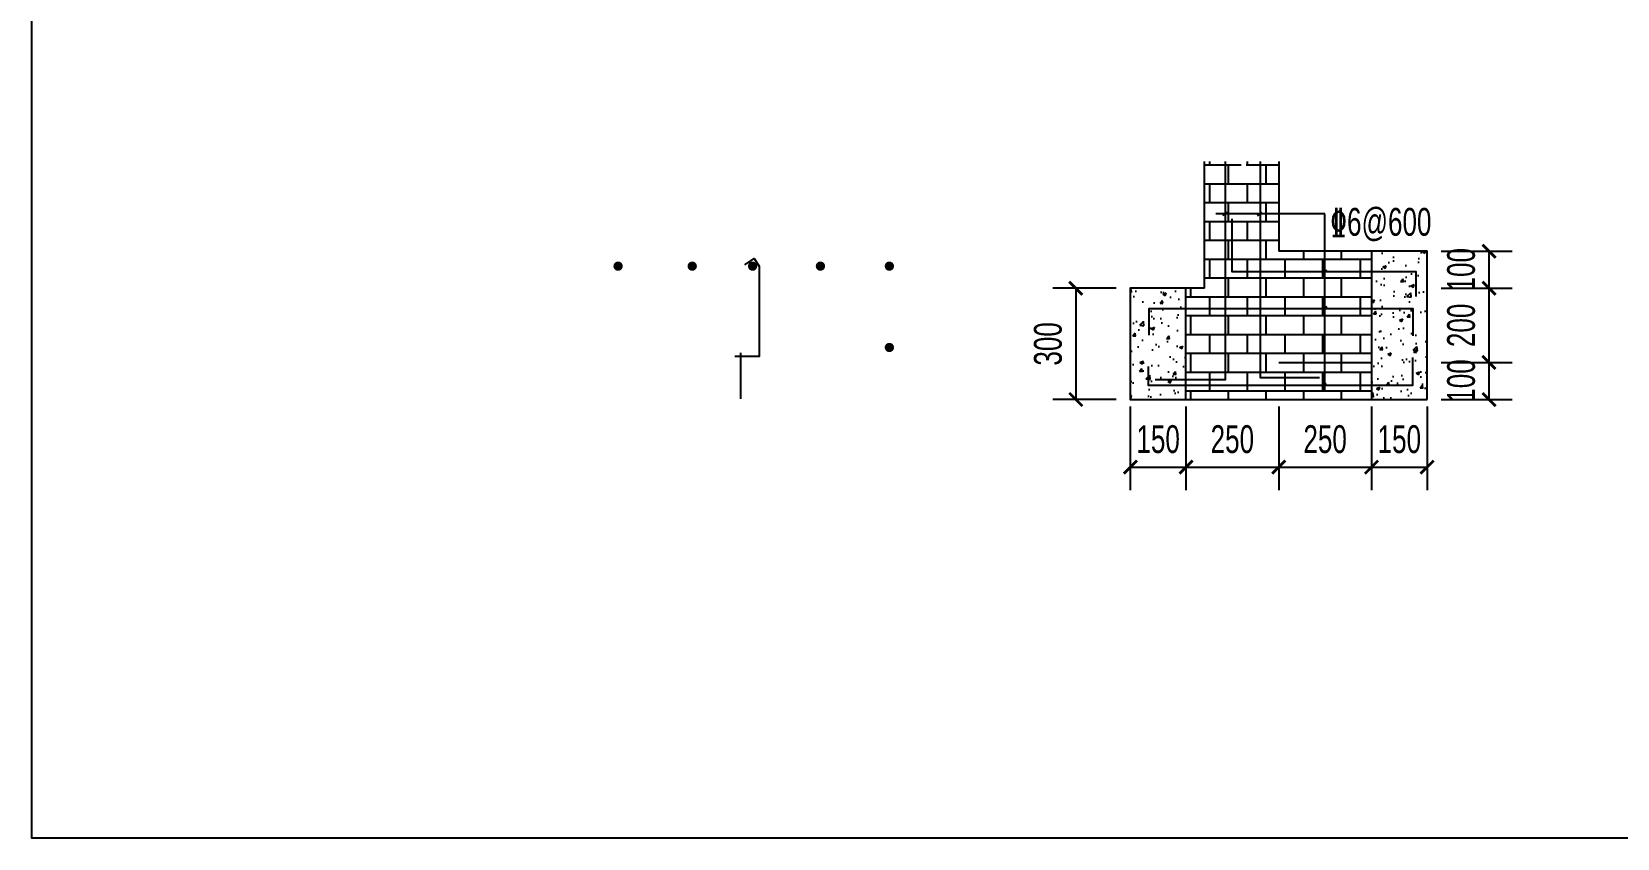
# Model space of a CAD drawing. Extents: x -173820 to 521180, y -715739 to 158231.
# Drawn here: x -14955 to 2137, y -134729 to -126030 of the extents above; entities that cross this region are included whole.
import ezdxf

# ---------------------------------------------------------------- set-up
doc = ezdxf.new("R2010")
doc.units = 0
doc.header["$LTSCALE"] = 1000
for name, color, linetype in [('JG1', 3, 'Continuous'), ('挑板', 3, 'Continuous'), ('柱', 2, 'Continuous'), ('模板线', 3, 'Continuous')]:
    doc.layers.add(name, color=color, linetype=linetype)
doc.styles.add('TEXTDIM', font='njadri_romans1.shx', dxfattribs={"width": 0.7, "bigfont": 'njadri_fhztxt.shx'})
doc.styles.add('TEXTSTEEL', font='njadri_tssdeng.shx', dxfattribs={"width": 0.7, "bigfont": 'njadri_tssdchn.shx'})
doc.dimstyles.new('DIM100', dxfattribs={"dimtxt": 300, "dimasz": 1, "dimexe": 250, "dimexo": 0, "dimgap": 150, "dimtad": 1, "dimdec": 0, "dimzin": 0, "dimdsep": 46, "dimtxsty": 'TEXTDIM', "dimblk": 'DI', "dimcen": 0, "dimclrt": 7, "dimadec": 0, "dimazin": 0, "dimtfac": 1, "dimtdec": 0, "dimtix": 1, "dimtmove": 2, "dimatfit": 3, "dimldrblk": 'DI', "dimfxl": 0, "dimtolj": 1, "dimtzin": 0, "dimarcsym": 0})

# ---------------------------------------------------------------- blocks, each defined once
blk = doc.blocks.new('DI')
at = {"color": 3, "const_width": 30}
blk.add_lwpolyline([(-71, -71), (71, 71)], dxfattribs=at)
blk = doc.blocks.new('*D901')
at = {"layer": 'Defpoints', "color": 0}
for p in [(1037, 1997), (1637, 1997), (1637, 1344)]:
    blk.add_point(p, dxfattribs=at)
at = {"layer": '模板线', "color": 0, "lineweight": -2}
for p, q in [((1037, 1997), (1037, 1094)), ((1637, 1997), (1637, 1094)), ((1036, 1344), (1035, 1344)), ((1037, 1344), (1637, 1344)), ((1638, 1344), (1639, 1344))]:
    blk.add_line(p, q, dxfattribs=at)
blk.add_blockref('DI', (1037, 1344), dxfattribs=at)
at = {"layer": '模板线', "color": 0, "lineweight": -2, "rotation": 180}
blk.add_blockref('DI', (1637, 1344), dxfattribs=at)
at = {"layer": '模板线', "color": 7, "insert": (1337, 1644), "char_height": 300, "attachment_point": 5, "style": 'TEXTDIM'}
blk.add_mtext('\\A1;150', dxfattribs=at)
blk = doc.blocks.new('*D902')
at = {"layer": 'Defpoints', "color": 0}
for p in [(2637, 1997), (3637, 1997), (3637, 1344)]:
    blk.add_point(p, dxfattribs=at)
at = {"layer": '模板线', "color": 0, "lineweight": -2}
for p, q in [((2637, 1997), (2637, 1094)), ((3637, 1997), (3637, 1094)), ((2638, 1344), (3636, 1344))]:
    blk.add_line(p, q, dxfattribs=at)
at = {"layer": '模板线', "color": 0, "lineweight": -2, "rotation": 180}
blk.add_blockref('DI', (2637, 1344), dxfattribs=at)
at = {"layer": '模板线', "color": 0, "lineweight": -2}
blk.add_blockref('DI', (3637, 1344), dxfattribs=at)
at = {"layer": '模板线', "color": 7, "insert": (3137, 1644), "char_height": 300, "attachment_point": 5, "style": 'TEXTDIM'}
blk.add_mtext('\\A1;250', dxfattribs=at)
blk = doc.blocks.new('*D903')
at = {"layer": 'Defpoints', "color": 0}
for p in [(1637, 1997), (2637, 1997), (2637, 1344)]:
    blk.add_point(p, dxfattribs=at)
at = {"layer": '模板线', "color": 0, "lineweight": -2}
for p, q in [((1637, 1997), (1637, 1094)), ((2637, 1997), (2637, 1094)), ((1638, 1344), (2636, 1344))]:
    blk.add_line(p, q, dxfattribs=at)
at = {"layer": '模板线', "color": 0, "lineweight": -2, "rotation": 180}
blk.add_blockref('DI', (1637, 1344), dxfattribs=at)
at = {"layer": '模板线', "color": 0, "lineweight": -2}
blk.add_blockref('DI', (2637, 1344), dxfattribs=at)
at = {"layer": '模板线', "color": 7, "insert": (2137, 1644), "char_height": 300, "attachment_point": 5, "style": 'TEXTDIM'}
blk.add_mtext('\\A1;250', dxfattribs=at)
blk = doc.blocks.new('*D904')
at = {"layer": 'Defpoints', "color": 0}
for p in [(3637, 1997), (4237, 1997), (4237, 1344)]:
    blk.add_point(p, dxfattribs=at)
at = {"layer": '模板线', "color": 0, "lineweight": -2}
for p, q in [((3637, 1997), (3637, 1094)), ((4237, 1997), (4237, 1094)), ((3636, 1344), (3635, 1344)), ((3637, 1344), (4237, 1344)), ((4238, 1344), (4239, 1344))]:
    blk.add_line(p, q, dxfattribs=at)
blk.add_blockref('DI', (3637, 1344), dxfattribs=at)
at = {"layer": '模板线', "color": 0, "lineweight": -2, "rotation": 180}
blk.add_blockref('DI', (4237, 1344), dxfattribs=at)
at = {"layer": '模板线', "color": 7, "insert": (3937, 1644), "char_height": 300, "attachment_point": 5, "style": 'TEXTDIM'}
blk.add_mtext('\\A1;150', dxfattribs=at)
blk = doc.blocks.new('*D905')
at = {"layer": 'Defpoints', "color": 0}
for p in [(4389, 2473), (4904, 2473), (4389, 2073)]:
    blk.add_point(p, dxfattribs=at)
at = {"layer": '模板线', "color": 0, "lineweight": -2}
for p, q in [((4389, 2473), (5154, 2473)), ((4904, 2474), (4904, 2475)), ((4904, 2073), (4904, 2473)), ((4389, 2073), (5154, 2073)), ((4904, 2072), (4904, 2071))]:
    blk.add_line(p, q, dxfattribs=at)
for p, rotation in [((4904, 2473), 270), ((4904, 2073), 90)]:
    blk.add_blockref('DI', p, dxfattribs=dict(at, rotation=rotation))
at = {"layer": '模板线', "color": 7, "insert": (4604, 2273), "char_height": 300, "attachment_point": 5, "rotation": 90, "style": 'TEXTDIM'}
blk.add_mtext('\\A1;100', dxfattribs=at)
blk = doc.blocks.new('*D906')
at = {"layer": 'Defpoints', "color": 0}
for p in [(4389, 3273), (4904, 3273), (4389, 2473)]:
    blk.add_point(p, dxfattribs=at)
at = {"layer": '模板线', "color": 0, "lineweight": -2}
for p, q in [((4389, 3273), (5154, 3273)), ((4904, 2474), (4904, 3272)), ((4389, 2473), (5154, 2473))]:
    blk.add_line(p, q, dxfattribs=at)
for p, rotation in [((4904, 3273), 90), ((4904, 2473), 270)]:
    blk.add_blockref('DI', p, dxfattribs=dict(at, rotation=rotation))
at = {"layer": '模板线', "color": 7, "insert": (4604, 2873), "char_height": 300, "attachment_point": 5, "rotation": 90, "style": 'TEXTDIM'}
blk.add_mtext('\\A1;200', dxfattribs=at)
blk = doc.blocks.new('*D907')
at = {"layer": 'Defpoints', "color": 0}
for p in [(4389, 3673), (4904, 3673), (4389, 3273)]:
    blk.add_point(p, dxfattribs=at)
at = {"layer": '模板线', "color": 0, "lineweight": -2}
for p, q in [((4389, 3673), (5154, 3673)), ((4904, 3674), (4904, 3675)), ((4904, 3273), (4904, 3673)), ((4389, 3273), (5154, 3273)), ((4904, 3272), (4904, 3271))]:
    blk.add_line(p, q, dxfattribs=at)
for p, rotation in [((4904, 3673), 270), ((4904, 3273), 90)]:
    blk.add_blockref('DI', p, dxfattribs=dict(at, rotation=rotation))
at = {"layer": '模板线', "color": 7, "insert": (4604, 3473), "char_height": 300, "attachment_point": 5, "rotation": 90, "style": 'TEXTDIM'}
blk.add_mtext('\\A1;100', dxfattribs=at)
blk = doc.blocks.new('*D908')
at = {"layer": 'Defpoints', "color": 0}
for p in [(884, 3273), (450, 2073), (884, 2073)]:
    blk.add_point(p, dxfattribs=at)
at = {"layer": '模板线', "color": 0, "lineweight": -2}
for p, q in [((884, 3273), (200, 3273)), ((450, 3272), (450, 2074)), ((884, 2073), (200, 2073))]:
    blk.add_line(p, q, dxfattribs=at)
for p, rotation in [((450, 3273), 90), ((450, 2073), 270)]:
    blk.add_blockref('DI', p, dxfattribs=dict(at, rotation=rotation))
at = {"layer": '模板线', "color": 7, "insert": (150, 2673), "char_height": 300, "attachment_point": 5, "rotation": 90, "style": 'TEXTDIM'}
blk.add_mtext('\\A1;300', dxfattribs=at)
blk = doc.blocks.new('$1195261')
at = {"layer": 'JG1'}
blk.add_line((1604, 2773), (1604, 2278), dxfattribs=at)
at = {"layer": 'JG1', "const_width": 50}
for points in [[(310, 3708, -1), (260, 3708, -1)], [(1109, 3708, -1), (1059, 3708, -1)], [(1760, 3708, -1), (1710, 3708, -1)], [(2491, 3708, -1), (2441, 3708, -1)], [(3234, 3708, -1), (3184, 3708, -1)], [(3234, 2831, -1), (3184, 2831, -1)]]:
    blk.add_lwpolyline(points, format="xyb", close=True, dxfattribs=at)
at = {"layer": '模板线', "color": 6}
blk.add_lwpolyline([(1652, 3721), (1753, 3790), (1804, 3707), (1804, 2732), (1544, 2732)], dxfattribs=at)
blk = doc.blocks.new('$163782')
at = {"layer": '模板线'}
h = blk.add_hatch(dxfattribs=at)
h.set_pattern_fill('AR-B816', color=8, style=0)
h.set_pattern_definition([(0, (-5507.68, 22495.16), (0, 203.2), []), (90, (-5507.68, 22495.16), (-203.2, 203.2), [203.2, -203.2])])
h.paths.add_polyline_path([(2636.5, 3672.6), (2636.5, 4639.6), (2298.5, 4639.6), (2256.8, 4511.2), (2190.2, 4768), (2148.5, 4639.6), (1836.5, 4639.6), (1836.5, 3272.6), (1636.5, 3272.6), (1636.5, 2072.6), (3636.5, 2072.6), (3636.5, 3672.6)])
h = blk.add_hatch(dxfattribs=at)
h.set_pattern_fill('AR-CONC', color=8, scale=2, style=0)
h.set_pattern_definition([(50, (-5507.68, 22495.16), (364.3693, -31.878), [38.1, -419.1]), (355, (-5507.7, 22495.16), (-70.4857, 382.113), [30.48, -335.28]), (100.451, (-5477.32, 22492.5), (293.885, 350.2334), [32.38, -356.18]), (46.1842, (-5507.7, 22596.76), (542.158, -84.085), [57.15, -628.65]), (96.6356, (-5462.5, 22589.75), (474.808, 494.851), [48.57, -534.27]), (351.184, (-5507.7, 22596.76), (474.809, 494.85), [45.72, -502.92]), (21, (-5456.88, 22571.36), (303.2298, -204.531), [38.1, -419.1]), (326, (-5456.9, 22571.36), (123.604, 368.376), [30.48, -335.28]), (71.4514, (-5431.6, 22554.3), (426.833, 163.8457), [32.38, -356.18]), (37.5, (-5507.68, 22495.16), (6.1772, 169.1101), [0, -331.216, 0, -340.36, 0, -336.55]), (7.5, (-5507.68, 22495.16), (133.6393, 200.3611), [0, -194.056, 0, -323.596, 0, -128.27]), (327.5, (-5620.97, 22495.16), (271.1812, -11.4575), [0, -127, 0, -396.24, 0, -525.78]), (317.5, (-5671.77, 22495.16), (296.2584, 50.853), [0, -165.1, 0, -263.144, 0, -373.38])])
h.paths.add_polyline_path([(4236.5, 3672.6), (3636.5, 3672.6), (3636.5, 2072.6), (4236.5, 2072.6)])
h = blk.add_hatch(dxfattribs=at)
h.set_pattern_fill('AR-CONC', color=8, scale=2, style=0)
h.set_pattern_definition([(50, (-84031.24, 18001.34), (364.3693, -31.8782), [38.1, -419.1]), (355, (-84031.24, 18001.34), (-70.4857, 382.1133), [30.48, -335.28]), (100.451, (-84000.87, 17998.68), (293.885, 350.2334), [32.38, -356.18]), (46.1842, (-84031.24, 18102.94), (542.158, -84.0847), [57.15, -628.65]), (96.6356, (-83986.06, 18095.93), (474.8085, 494.851), [48.57, -534.27]), (351.184, (-84031.24, 18102.94), (474.8092, 494.8502), [45.72, -502.92]), (21, (-83980.44, 18077.54), (303.2298, -204.531), [38.1, -419.1]), (326, (-83980.44, 18077.54), (123.604, 368.376), [30.48, -335.28]), (71.4514, (-83955.17, 18060.5), (426.833, 163.8457), [32.38, -356.18]), (37.5, (-84031.24, 18001.34), (6.1772, 169.11008), [0, -331.216, 0, -340.36, 0, -336.55]), (7.5, (-84031.24, 18001.34), (133.63933, 200.36115), [0, -194.056, 0, -323.596, 0, -128.27]), (327.5, (-84144.52, 18001.34), (271.1812, -11.45749), [0, -127, 0, -396.24, 0, -525.78]), (317.5, (-84195.32, 18001.34), (296.25836, 50.853), [0, -165.1, 0, -263.144, 0, -373.38])])
h.paths.add_polyline_path([(1636.5, 3272.6), (1036.5, 3272.6), (1036.5, 2072.6), (1636.5, 2072.6)])
at = {"layer": '挑板'}
for p, q in [((4236.5, 3672.6), (2636.5, 3672.6)), ((4236.5, 2072.6), (4236.5, 3672.6)), ((1036.5, 2472.6), (1036.5, 2072.6)), ((2636.5, 2472.6), (3636.5, 2472.6)), ((1036.5, 2072.6), (4236.5, 2072.6))]:
    blk.add_line(p, q, dxfattribs=at)
at = {"layer": '柱', "color": 3}
for points in [[(4236.5, 2072.6), (4236.5, 3672.6), (3636.5, 3672.6), (3636.5, 2072.6)], [(1636.5, 2072.6), (1636.5, 3272.6), (1036.5, 3272.6), (1036.5, 2072.6)]]:
    blk.add_lwpolyline(points, close=True, dxfattribs=at)
at = {"layer": '模板线'}
for p, q in [((1836.5, 3272.6), (1836.5, 4639.6)), ((2636.5, 4639.6), (2636.5, 3672.6)), ((3132.7, 4076.8), (1958.8, 4076.8)), ((2034.7, 4061.5), (2085.2, 4093.3)), ((2408.9, 4059.3), (2459.4, 4091.2)), ((3132.7, 2177.1), (3132.7, 4076.8)), ((3107.5, 3437.1), (3158, 3468.9)), ((1836.5, 3272.6), (1636.5, 3272.6)), ((3107.5, 3043.2), (3158, 3075.1)), ((3101.3, 2212.3), (3151.8, 2244.2))]:
    blk.add_line(p, q, dxfattribs=at)
at = {"layer": '模板线', "color": 6}
for points in [[(2060.2, 4639.6), (2060.2, 2284.8), (1305.7, 2284.8)], [(2435.6, 4639.6), (2435.6, 2309.6), (3076.1, 2309.6)], [(2132.4, 4021.6), (2132.4, 3454), (4114.5, 3454), (4114.5, 3182.6)], [(1239, 2767.4), (1239, 3054.7), (4081.7, 3054.7), (4081.7, 2760.8)], [(1230.4, 2430.6), (1230.4, 2229.3), (4081, 2229.3), (4081, 2528)]]:
    blk.add_lwpolyline(points, dxfattribs=at)
at = {"layer": '模板线', "color": 3, "linetype": 'Continuous', "style": 'TEXTSTEEL', "width": 0.7}
blk.add_text('%%1326@600', height=300, dxfattribs=at).set_placement((3193.5, 3839.6))
at = {"layer": '模板线'}
for base, p1, p2, picture, middle in [((4904.2, 3672.6), (4388.8, 3272.6), (4388.8, 3672.6), '*D907', (4604.2, 3472.6)), ((450, 2072.6), (884.3, 3272.6), (884.3, 2072.6), '*D908', (150, 2672.6)), ((4904.2, 3272.6), (4388.8, 2472.6), (4388.8, 3272.6), '*D906', (4604.2, 2872.6)), ((4904.2, 2472.6), (4388.8, 2072.6), (4388.8, 2472.6), '*D905', (4604.2, 2272.6))]:
    dim = blk.add_linear_dim(base=base, p1=p1, p2=p2, angle=90, dimstyle='DIM100', override={"dimlfac": 0.25}, dxfattribs=at)
    dim.commit()
    dim.dimension.update_dxf_attribs({"geometry": picture, "text_midpoint": middle})
for base, p1, p2, picture, middle in [((1636.5, 1344.5), (1036.5, 1996.6), (1636.5, 1996.6), '*D901', (1336.5, 1644.5)), ((2636.5, 1344.5), (1636.5, 1996.6), (2636.5, 1996.6), '*D903', (2136.5, 1644.5)), ((3636.5, 1344.5), (2636.5, 1996.6), (3636.5, 1996.6), '*D902', (3136.5, 1644.5)), ((4236.5, 1344.5), (3636.5, 1996.6), (4236.5, 1996.6), '*D904', (3936.5, 1644.5))]:
    dim = blk.add_linear_dim(base=base, p1=p1, p2=p2, dimstyle='DIM100', override={"dimlfac": 0.25}, dxfattribs=at)
    dim.commit()
    dim.dimension.update_dxf_attribs({"geometry": picture, "text_midpoint": middle})

msp = doc.modelspace()

# ---------------------------------------------------------------- linework, layer by layer
at = {"layer": '模板线', "elevation": 0}
msp.add_lwpolyline([(-14954.7, -75329.2), (69145.3, -75329.2), (69145.3, -134729.2), (-14954.7, -134729.2)], close=True, dxfattribs=at)

# ---------------------------------------------------------------- block references
at = {"layer": 'JG1'}
msp.add_blockref('$1195261', (-8918.4, -132266.6, 0), dxfattribs=at)
at = {"layer": '模板线'}
msp.add_blockref('$163782', (-4148.9, -132070, 0), dxfattribs=at)

doc.saveas('drawing.dxf')
